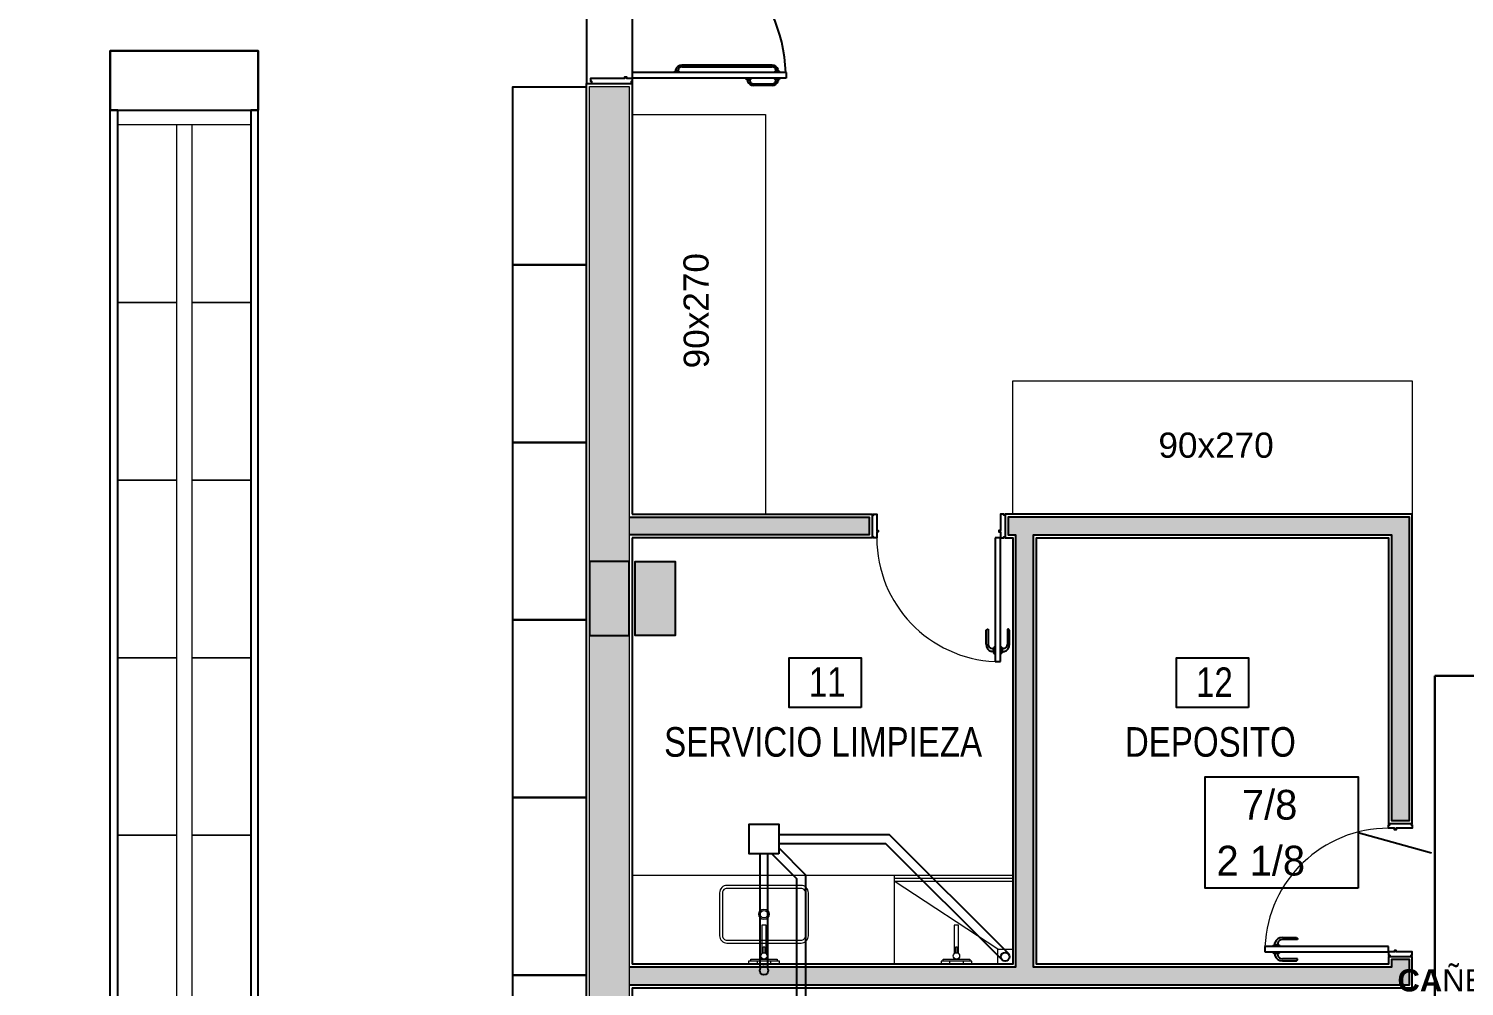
# Model space of a CAD drawing. Header units: inches. Extents: x -309 to 190, y -1585 to -1350.
# Drawn here: x -210.68 to -200.98, y -1404.11 to -1397.64 of the extents above; entities that cross this region are included whole.
import ezdxf
from ezdxf.enums import TextEntityAlignment as Align

# ---------------------------------------------------------------- set-up
doc = ezdxf.new("R2010")
doc.units = ezdxf.units.IN
doc.header["$MEASUREMENT"] = 0
doc.layers.get('0').update_dxf_attribs({"color": 9, "linetype": 'CONTINUOUS'})
for name, color, linetype in [('10-TEXTO', 9, 'CONTINUOUS'), ('11-LOCALES', 9, 'CONTINUOUS'), ('CARP', 9, 'CONTINUOUS'), ('CLOACA', 9, 'CONTINUOUS'), ('color gris', 9, 'CONTINUOUS'), ('EQUIP', 9, 'CONTINUOUS'), ('estructura', 9, 'CONTINUOUS'), ('IFA-MEDIA 02', 40, 'CONTINUOUS'), ('IFA-TEXTOS', 70, 'CONTINUOUS'), ('LADRILLO HUECO 12', 9, 'CONTINUOUS'), ('REVOQUE', 9, 'CONTINUOUS')]:
    doc.layers.add(name, color=color, linetype=linetype)
for name, color, linetype, lineweight in [('gondolas', 9, 'CONTINUOUS', 13), ('IFA-MEDIA 01', 30, 'CONTINUOUS', 30), ('MURO 27', 9, 'CONTINUOUS', 9), ('None', 9, 'CONTINUOUS', 5)]:
    doc.layers.add(name, color=color, linetype=linetype, lineweight=lineweight)
doc.styles.add('ARIAL', font='arial.ttf', dxfattribs={"height": 0.225})
doc.styles.add('ROMANS', font='arial.ttf')
doc.styles.get("Standard").update_dxf_attribs({"font": 'arial.ttf'})

# ---------------------------------------------------------------- blocks, each defined once
blk = doc.blocks.new('szdf')
at = {"layer": 'CARP', "linetype": 'Continuous'}
for p, q in [((0.836, 0), (0, 0)), ((0, 0), (0, -0.0368)), ((0.6229, 0.0602), (0.616, 0.0544)), ((0.616, 0.0544), (0.616, 0.0464)), ((0.616, 0.0464), (0.7176, 0.0464)), ((0.7176, 0.0602), (0.6229, 0.0602)), ((0.7325, 0), (0.7405, 0.0087)), ((0.7786, 0.0087), (0.7405, 0.0087)), ((0.7425, 0.0103), (0.7425, 0.0087)), ((0.7425, 0.0103), (0.7759, 0.0103)), ((0.7485, 0.0206), (0.7485, 0.0103)), ((0.7485, 0.0103), (0.7681, 0.0103)), ((0.7681, 0.0103), (0.7681, 0.0246)), ((0.7759, 0.0103), (0.7759, 0.0087)), ((0.7866, 0), (0.7786, 0.0087)), ((0.836, -0.0368), (0.836, 0)), ((0, -0.0368), (0.836, -0.0368)), ((0.616, -0.0912), (0.616, -0.0832)), ((0.616, -0.0832), (0.7176, -0.0832)), ((0.6229, -0.097), (0.616, -0.0912)), ((0.7176, -0.097), (0.6229, -0.097)), ((0.7325, -0.0368), (0.7405, -0.0455)), ((0.7786, -0.0455), (0.7405, -0.0455)), ((0.7425, -0.0471), (0.7425, -0.0455)), ((0.7425, -0.0471), (0.7759, -0.0471)), ((0.7485, -0.0574), (0.7485, -0.0471)), ((0.7485, -0.0471), (0.7681, -0.0471)), ((0.7681, -0.0471), (0.7681, -0.0614)), ((0.7759, -0.0471), (0.7759, -0.0455)), ((0.7866, -0.0368), (0.7786, -0.0455))]:
    blk.add_line(p, q, dxfattribs=at)
for points in [[(-0.153, 0.032), (-0.153, 0.022), (-0.16, 0.022), (-0.16, 0), (-0.05, 0), (-0.05, -0.0104), (-0.04, -0.0104), (-0.04, 0), (0, 0), (0, 0.022), (-0.007, 0.022), (-0.007, 0.032)], [(-0.153, -0.868), (-0.153, -0.858), (-0.16, -0.858), (-0.16, -0.836), (-0.05, -0.836), (-0.05, -0.8256), (-0.04, -0.8256), (-0.04, -0.836), (0, -0.836), (0, -0.858), (-0.007, -0.858), (-0.007, -0.868)]]:
    blk.add_lwpolyline(points, dxfattribs=at)
for centre, radius, start, end in [((0.72, 0.0099), 0.0503, 16.97517, 92.70331), ((0.7198, 0.0176), 0.0289, 5.97957, 94.34235), ((0.7198, -0.0544), 0.0289, 265.65765, 354.02043), ((0.72, -0.0467), 0.0503, 267.29669, 343.02483)]:
    blk.add_arc(centre, radius, start, end, dxfattribs=at)
at = {"layer": 'CARP', "linetype": 'Continuous', "lineweight": 5}
blk.add_arc((-0.0005, 0.0013), 0.8373, 270.0313, 357.391, dxfattribs=at)
blk = doc.blocks.new('NLOCAL')
blk.add_lwpolyline([(-0.304, 0), (0.304, 0), (0.304, 0.419), (-0.304, 0.419)], close=True)
at = {"style": 'ROMANS', "width": 0.8, "flags": 1}
blk.add_attdef('SECTOR', text='', height=0.25, dxfattribs=at).set_placement((-0.006, 0.634), align=Align.MIDDLE)
at = {"style": 'ROMANS', "width": 0.8}
for tag, p in [('NUMERO', (0.006, 0.206)), ('DENOMINACION', (0.018, -0.291))]:
    blk.add_attdef(tag, text='', height=0.25, dxfattribs=at).set_placement(p, align=Align.MIDDLE)

msp = doc.modelspace()

# ---------------------------------------------------------------- hatches: boundary and pattern name
at = {"layer": 'color gris'}
h = msp.add_hatch(color=256, dxfattribs=at)
h.paths.add_polyline_path([(-234.3518, -1419.3882), (-234.6018, -1419.3882), (-234.6018, -1419.1182), (-234.1018, -1419.1182), (-234.1018, -1419.3882)])
h.paths.add_polyline_path([(-234.6018, -1413.2882), (-234.6018, -1413.0382), (-234.3318, -1413.0382), (-234.3318, -1413.5382), (-234.6018, -1413.5382)])
h.paths.add_polyline_path([(-234.6018, -1407.3882), (-234.6018, -1407.1382), (-234.3318, -1407.1382), (-234.3318, -1407.6382), (-234.6018, -1407.6382)])
h.paths.add_polyline_path([(-234.6018, -1401.4882), (-234.6018, -1401.2382), (-234.3318, -1401.2382), (-234.3318, -1401.7382), (-234.6018, -1401.7382)])
h.paths.add_polyline_path([(-234.6018, -1395.5882), (-234.6018, -1395.3382), (-234.3318, -1395.3382), (-234.3318, -1395.8382), (-234.6018, -1395.8382)])
h.paths.add_polyline_path([(-234.6018, -1389.6882), (-234.6018, -1389.4382), (-234.3318, -1389.4382), (-234.3318, -1389.9382), (-234.6018, -1389.9382)])
h.paths.add_polyline_path([(-234.3518, -1379.1082), (-234.6018, -1379.1082), (-234.6018, -1379.3782), (-234.0419, -1379.3782), (-234.0419, -1379.1082)])
h.paths.add_polyline_path([(-234.6018, -1383.7882), (-234.6018, -1383.5382), (-234.3318, -1383.5382), (-234.3318, -1384.0382), (-234.6018, -1384.0382)])
h.paths.add_polyline_path([(-199.2985, -1406.2982), (-199.2985, -1406.0482), (-199.0285, -1406.0482), (-199.0285, -1406.5482), (-199.2985, -1406.5482)])
h.paths.add_polyline_path([(-181.3218, -1419.1182), (-181.0518, -1419.1182), (-181.0518, -1419.3882), (-181.3218, -1419.3882)])
h.paths.add_polyline_path([(-206.6218, -1375.5582), (-206.6218, -1375.3082), (-206.8918, -1375.3082), (-206.8918, -1375.9682), (-206.6218, -1375.9682)])
h.paths.add_polyline_path([(-191.7851, -1379.3584), (-192.2851, -1379.3584), (-192.2851, -1379.1382), (-192.2261, -1378.943), (-191.707, -1379.0999)])
h.paths.add_polyline_path([(-184.2118, -1381.3667), (-184.5775, -1381.2561), (-184.6557, -1381.5145), (-184.4818, -1381.5671), (-184.4818, -1381.8667), (-184.2118, -1381.8667)])
h.paths.add_polyline_path([(-184.7118, -1395.5882), (-184.7118, -1395.4882), (-184.2118, -1395.4882), (-184.2118, -1395.6882), (-184.7118, -1395.6882)])
h.paths.add_polyline_path([(-184.7118, -1389.6882), (-184.7118, -1389.5882), (-184.2118, -1389.5882), (-184.2118, -1389.7882), (-184.7118, -1389.7882)])
h.paths.add_polyline_path([(-184.7118, -1383.7882), (-184.7118, -1383.6882), (-184.2118, -1383.6882), (-184.2118, -1383.8882), (-184.7118, -1383.8882)])
h.paths.add_polyline_path([(-203.9892, -1375.3855), (-204.2285, -1375.3131), (-204.3067, -1375.5715), (-203.8281, -1375.7163), (-203.7499, -1375.4578)])
h.paths.add_polyline_path([(-206.5818, -1395.5882), (-206.5818, -1395.4882), (-206.0818, -1395.4882), (-206.0818, -1395.6882), (-206.5818, -1395.6882)])
h.paths.add_polyline_path([(-184.2118, -1410.4082), (-184.2118, -1410.6582), (-184.4818, -1410.6582), (-184.4818, -1410.1582), (-184.2118, -1410.1582)])
h.paths.add_polyline_path([(-191.7652, -1410.3882), (-192.0152, -1410.3882), (-192.0152, -1410.6582), (-191.5152, -1410.6582), (-191.5152, -1410.3882)])
h.paths.add_polyline_path([(-199.0485, -1410.3882), (-199.2985, -1410.3882), (-199.2985, -1410.6582), (-198.7985, -1410.6582), (-198.7985, -1410.3882)])
h.paths.add_polyline_path([(-184.4818, -1401.4882), (-184.4818, -1401.2382), (-184.2118, -1401.2382), (-184.2118, -1401.7382), (-184.4818, -1401.7382)])
h.paths.add_polyline_path([(-191.7652, -1401.2382), (-192.0152, -1401.2382), (-192.0152, -1401.5082), (-191.5152, -1401.5082), (-191.5152, -1401.2382)])
h.paths.add_polyline_path([(-199.0485, -1401.2382), (-199.2985, -1401.2382), (-199.2985, -1401.5082), (-198.7985, -1401.5082), (-198.7985, -1401.2382)])
h.paths.add_polyline_path([(-191.7652, -1419.1182), (-192.0152, -1419.1182), (-192.0152, -1419.3882), (-191.5152, -1419.3882), (-191.5152, -1419.1182)])
h.paths.add_polyline_path([(-199.0485, -1419.1182), (-199.2985, -1419.1182), (-199.2985, -1419.3882), (-198.7985, -1419.3882), (-198.7985, -1419.1182)])
h.paths.add_polyline_path([(-184.2118, -1419.3882), (-184.2118, -1419.1182), (-184.7118, -1419.1182), (-184.7118, -1419.3882)])
h.paths.add_polyline_path([(-206.3318, -1419.1182), (-206.5818, -1419.1182), (-206.5818, -1419.3882), (-206.0818, -1419.3882), (-206.0818, -1419.1182)])
h.paths.add_polyline_path([(-206.8718, -1419.1182), (-207.1218, -1419.1182), (-207.1218, -1419.3882), (-206.6218, -1419.3882), (-206.6218, -1419.1182)])
h.paths.add_polyline_path([(-206.5818, -1379.2382), (-206.5818, -1379.1382), (-206.0818, -1379.1382), (-206.0818, -1379.3382), (-206.5818, -1379.3382)])
h.paths.add_polyline_path([(-206.5818, -1413.2882), (-206.5818, -1413.0382), (-206.3118, -1413.0382), (-206.3118, -1413.5382), (-206.5818, -1413.5382)])
h.paths.add_polyline_path([(-206.6218, -1413.2882), (-206.6218, -1413.0382), (-206.8918, -1413.0382), (-206.8918, -1413.5382), (-206.6218, -1413.5382)])
h.paths.add_polyline_path([(-206.5818, -1407.3882), (-206.5818, -1407.1382), (-206.3118, -1407.1382), (-206.3118, -1407.6382), (-206.5818, -1407.6382)])
h.paths.add_polyline_path([(-206.6218, -1407.3882), (-206.6218, -1407.1382), (-206.8918, -1407.1382), (-206.8918, -1407.6382), (-206.6218, -1407.6382)])
h.paths.add_polyline_path([(-206.5818, -1401.4882), (-206.5818, -1401.2382), (-206.3118, -1401.2382), (-206.3118, -1401.7382), (-206.5818, -1401.7382)])
h.paths.add_polyline_path([(-206.6218, -1401.4882), (-206.6218, -1401.2382), (-206.8918, -1401.2382), (-206.8918, -1401.7382), (-206.6218, -1401.7382)])
h.paths.add_polyline_path([(-206.6218, -1395.5882), (-206.6218, -1395.3382), (-206.8918, -1395.3382), (-206.8918, -1395.8382), (-206.6218, -1395.8382)])
h.paths.add_polyline_path([(-206.5818, -1389.6882), (-206.5818, -1389.5882), (-206.0818, -1389.5882), (-206.0818, -1389.7882), (-206.5818, -1389.7882)])
h.paths.add_polyline_path([(-206.6218, -1389.6882), (-206.6218, -1389.4382), (-206.8918, -1389.4382), (-206.8918, -1389.9382), (-206.6218, -1389.9382)])
h.paths.add_polyline_path([(-211.4118, -1375.6182), (-211.4118, -1375.3082), (-211.6818, -1375.3082), (-211.6818, -1375.9682), (-211.4118, -1375.9682)])
h.paths.add_polyline_path([(-206.5818, -1383.7882), (-206.5818, -1383.6882), (-206.0818, -1383.6882), (-206.0818, -1383.8882), (-206.5818, -1383.8882)])
h.paths.add_polyline_path([(-206.6218, -1383.7882), (-206.6218, -1383.5382), (-206.8918, -1383.5382), (-206.8918, -1384.0382), (-206.6218, -1384.0382)])
h.paths.add_polyline_path([(-206.6218, -1379.2382), (-206.6218, -1378.9882), (-206.8918, -1378.9882), (-206.8918, -1379.4882), (-206.6218, -1379.4882)])
at = {"layer": 'LADRILLO HUECO 12'}
h = msp.add_hatch(color=256, dxfattribs=at)
h.paths.add_polyline_path([(-205.0018, -1400.9382), (-206.6218, -1400.9382), (-206.6218, -1401.0582), (-205.0018, -1401.0582)], flags=17)
h.paths.add_polyline_path([(-201.3518, -1400.9382), (-204.0618, -1400.9382), (-204.0618, -1401.0582), (-204.0118, -1401.0582), (-204.0118, -1403.9782), (-206.6218, -1403.9782), (-206.6218, -1404.0982), (-201.3518, -1404.0982), (-201.3518, -1403.9282), (-201.4718, -1403.9282), (-201.4718, -1403.9782), (-203.8918, -1403.9782), (-203.8918, -1401.0582), (-201.4718, -1401.0582), (-201.4718, -1402.9882), (-201.3518, -1402.9882)])
at = {"layer": 'MURO 27'}
h = msp.add_hatch(color=256, dxfattribs=at)
h.paths.add_polyline_path([(-206.8918, -1375.3082), (-211.4118, -1375.3082), (-211.4118, -1375.5782), (-208.6918, -1375.5782), (-208.6918, -1379.1682), (-208.4218, -1379.1682), (-208.4218, -1375.5782), (-206.8918, -1375.5782)])
h.paths.add_polyline_path([(-204.0482, -1375.6497), (-204.3067, -1375.5715), (-204.5294, -1376.3082), (-206.1218, -1376.3082), (-206.1218, -1375.3082), (-206.6218, -1375.3082), (-206.6218, -1375.5782), (-206.3918, -1375.5782), (-206.3918, -1376.3082), (-206.6218, -1376.3082), (-206.6218, -1375.9682), (-206.8918, -1375.9682), (-206.8918, -1378.8982), (-207.5818, -1378.8982), (-207.5818, -1379.1682), (-206.8918, -1379.1682), (-206.8918, -1378.9882), (-206.6218, -1378.9882), (-206.6218, -1376.5782), (-204.329, -1376.5782)])
h.paths.add_polyline_path([(-203.7499, -1375.4578), (-203.8281, -1375.7163), (-192.2851, -1379.2072), (-192.2851, -1379.1382), (-192.2261, -1378.943)])
h.paths.add_polyline_path([(-191.707, -1379.0999), (-191.7851, -1379.3584), (-184.6557, -1381.5145), (-184.5775, -1381.2561)])
h.paths.add_polyline_path([(-184.2118, -1381.8667), (-184.4818, -1381.8667), (-184.4818, -1383.6882), (-184.2118, -1383.6882)])
h.paths.add_polyline_path([(-184.2118, -1383.8882), (-184.4818, -1383.8882), (-184.4818, -1389.5882), (-184.2118, -1389.5882)])
h.paths.add_polyline_path([(-184.2118, -1389.7882), (-184.4818, -1389.7882), (-184.4818, -1395.4882), (-184.2118, -1395.4882)])
h.paths.add_polyline_path([(-184.2118, -1395.6882), (-184.4818, -1395.6882), (-184.4818, -1398.7382), (-184.2118, -1398.7382)])
h.paths.add_polyline_path([(-184.2118, -1399.9782), (-184.4818, -1399.9782), (-184.4818, -1401.2382), (-184.2118, -1401.2382)])
h.paths.add_polyline_path([(-184.2118, -1413.5382), (-184.4818, -1413.5382), (-184.4818, -1419.1182), (-184.2118, -1419.1182)])
h.paths.add_polyline_path([(-184.2118, -1410.6582), (-184.4818, -1410.6582), (-184.4818, -1410.8982), (-184.2118, -1410.8982)])
h.paths.add_polyline_path([(-199.2985, -1419.1182), (-206.0818, -1419.1182), (-206.0818, -1419.3882), (-199.2985, -1419.3882)])
h.paths.add_polyline_path([(-207.1218, -1419.1182), (-234.1018, -1419.1182), (-234.1018, -1419.3882), (-207.1218, -1419.3882)])
h.paths.add_polyline_path([(-192.0152, -1419.1182), (-198.7985, -1419.1182), (-198.7985, -1419.3882), (-192.0152, -1419.3882)])
h.paths.add_polyline_path([(-184.7118, -1419.1182), (-191.5152, -1419.1182), (-191.5152, -1419.3882), (-184.7118, -1419.3882)])
h.paths.add_polyline_path([(-234.3318, -1413.5382), (-234.6018, -1413.5382), (-234.6018, -1419.1182), (-234.3318, -1419.1182)])
h.paths.add_polyline_path([(-234.3318, -1407.6382), (-234.6018, -1407.6382), (-234.6018, -1413.0382), (-234.3318, -1413.0382)])
h.paths.add_polyline_path([(-234.3318, -1401.7382), (-234.6018, -1401.7382), (-234.6018, -1407.1382), (-234.3318, -1407.1382)])
h.paths.add_polyline_path([(-234.3318, -1398.0282), (-234.6018, -1398.0282), (-234.6018, -1401.2382), (-234.3318, -1401.2382)])
h.paths.add_polyline_path([(-234.3318, -1384.0382), (-234.6018, -1384.0382), (-234.6018, -1389.4382), (-234.3318, -1389.4382)])
h.paths.add_polyline_path([(-234.3318, -1389.9382), (-234.6018, -1389.9382), (-234.6018, -1395.3382), (-234.3318, -1395.3382)])
h.paths.add_polyline_path([(-234.3318, -1379.3782), (-234.6018, -1379.3782), (-234.6018, -1382.0482), (-234.3318, -1382.0482)])
h.paths.add_polyline_path([(-234.3318, -1382.5882), (-234.6018, -1382.5882), (-234.6018, -1383.5382), (-234.3318, -1383.5382)])
h.paths.add_polyline_path([(-206.6218, -1389.9382), (-206.8918, -1389.9382), (-206.8918, -1395.3382), (-206.6218, -1395.3382)])
h.paths.add_polyline_path([(-206.6218, -1384.0382), (-206.8918, -1384.0382), (-206.8918, -1389.4382), (-206.6218, -1389.4382)])
h.paths.add_polyline_path([(-206.6218, -1379.4882), (-206.8918, -1379.4882), (-206.8918, -1383.5382), (-206.6218, -1383.5382)])
h.paths.add_polyline_path([(-206.6218, -1398.0282), (-206.8918, -1398.0282), (-206.8918, -1401.2382), (-206.6218, -1401.2382)])
h.paths.add_polyline_path([(-206.6218, -1401.7382), (-206.8918, -1401.7382), (-206.8918, -1407.1382), (-206.6218, -1407.1382)])
h.paths.add_polyline_path([(-206.6218, -1407.6382), (-206.8918, -1407.6382), (-206.8918, -1407.7482), (-206.6218, -1407.7482)])

# ---------------------------------------------------------------- linework, layer by layer
for points in [[(-209.1283, -1397.7882), (-210.1283, -1397.7882), (-210.1283, -1398.1882), (-209.1283, -1398.1882)], [(-209.1283, -1407.1882), (-210.1283, -1407.1882), (-210.1283, -1406.7882), (-210.0783, -1406.7882), (-210.0783, -1398.1882), (-210.1283, -1398.1882), (-210.1283, -1397.7882), (-209.1283, -1397.7882), (-209.1283, -1398.1882), (-209.1783, -1398.1882), (-209.1783, -1406.7882), (-209.1283, -1406.7882)]]:
    msp.add_lwpolyline(points, close=True)
for points in [[(-210.1283, -1406.7882), (-210.1283, -1398.1882)], [(-209.1283, -1406.7882), (-209.1283, -1398.1882)], [(-204.0818, -1401.0782), (-204.0318, -1401.0782), (-204.0318, -1403.9582)]]:
    msp.add_lwpolyline(points)
at = {"layer": 'CARP'}
for p, q in [((-206.9118, -1395.8582), (-206.9118, -1398.0082)), ((-206.6018, -1395.8582), (-206.6018, -1398.0082)), ((-205.5618, -1397.9332), (-206.6018, -1397.9332)), ((-206.6018, -1397.9332), (-206.6018, -1397.9732)), ((-206.3229, -1397.9332), (-206.3165, -1397.9262)), ((-206.3165, -1397.9262), (-206.2862, -1397.9262)), ((-206.3144, -1397.9249), (-206.3144, -1397.9262)), ((-206.2878, -1397.9249), (-206.3144, -1397.9249)), ((-206.3082, -1397.9249), (-206.3082, -1397.9136)), ((-206.2926, -1397.9249), (-206.3082, -1397.9249)), ((-206.2926, -1397.9168), (-206.2926, -1397.9249)), ((-206.2878, -1397.9249), (-206.2878, -1397.9262)), ((-206.2798, -1397.9332), (-206.2862, -1397.9262)), ((-205.6561, -1397.8852), (-206.2679, -1397.8852)), ((-206.2679, -1397.8962), (-205.6561, -1397.8962)), ((-205.6442, -1397.9332), (-205.6378, -1397.9262)), ((-205.6075, -1397.9262), (-205.6378, -1397.9262)), ((-205.6362, -1397.9249), (-205.6362, -1397.9262)), ((-205.6362, -1397.9249), (-205.6096, -1397.9249)), ((-205.6314, -1397.9168), (-205.6314, -1397.9249)), ((-205.6314, -1397.9249), (-205.6158, -1397.9249)), ((-205.6158, -1397.9249), (-205.6158, -1397.9136)), ((-205.6096, -1397.9249), (-205.6096, -1397.9262)), ((-205.601, -1397.9332), (-205.6075, -1397.9262)), ((-205.5618, -1397.9332), (-205.5618, -1397.9732)), ((-205.5618, -1397.9732), (-206.6018, -1397.9732)), ((-205.8385, -1397.9732), (-205.8321, -1397.9801)), ((-205.8321, -1397.9801), (-205.8017, -1397.9801)), ((-205.8299, -1397.9814), (-205.8299, -1397.9801)), ((-205.8033, -1397.9814), (-205.8299, -1397.9814)), ((-205.8237, -1397.9814), (-205.8237, -1397.9928)), ((-205.8081, -1397.9814), (-205.8237, -1397.9814)), ((-205.8081, -1397.9896), (-205.8081, -1397.9814)), ((-205.8033, -1397.9814), (-205.8033, -1397.9801)), ((-205.7953, -1397.9732), (-205.8017, -1397.9801)), ((-205.7835, -1398.0102), (-205.6561, -1398.0102)), ((-205.6561, -1398.0211), (-205.7835, -1398.0211)), ((-205.6443, -1397.9732), (-205.6379, -1397.9801)), ((-205.6075, -1397.9801), (-205.6379, -1397.9801)), ((-205.6363, -1397.9814), (-205.6363, -1397.9801)), ((-205.6363, -1397.9814), (-205.6097, -1397.9814)), ((-205.6315, -1397.9896), (-205.6315, -1397.9814)), ((-205.6315, -1397.9814), (-205.6159, -1397.9814)), ((-205.6159, -1397.9814), (-205.6159, -1397.9928)), ((-205.6097, -1397.9814), (-205.6097, -1397.9801)), ((-205.6011, -1397.9732), (-205.6075, -1397.9801))]:
    msp.add_line(p, q, dxfattribs=at)
msp.add_lwpolyline([(-206.8748, -1398.0082), (-206.8748, -1397.9952), (-206.8818, -1397.9952), (-206.8818, -1397.9732), (-206.6518, -1397.9732), (-206.6518, -1397.9628), (-206.6418, -1397.9628), (-206.6418, -1397.9732), (-206.6018, -1397.9732), (-206.6018, -1397.9952), (-206.6088, -1397.9952), (-206.6088, -1398.0082)], dxfattribs=at)
for centre, radius, start, end in [((-206.6018, -1397.9712), 1.038, 2.098, 90), ((-206.2698, -1397.9253), 0.0401, 87.29669, 163.02483), ((-206.2697, -1397.9192), 0.023, 85.65765, 174.02043), ((-205.6542, -1397.9253), 0.0401, 16.97517, 92.70331), ((-205.6543, -1397.9192), 0.023, 5.97957, 94.34235), ((-205.7853, -1397.9811), 0.0401, 196.97517, 272.70331), ((-205.7852, -1397.9872), 0.023, 185.97957, 274.34235), ((-205.6544, -1397.9872), 0.023, 265.65765, 354.02043), ((-205.6543, -1397.9811), 0.0401, 267.29669, 343.02483)]:
    msp.add_arc(centre, radius, start, end, dxfattribs=at)
at = {"layer": 'CLOACA'}
msp.add_lwpolyline([(-205.6118, -1403.2124), (-205.8118, -1403.2124), (-205.8118, -1403.0124), (-205.6118, -1403.0124)], close=True, dxfattribs=at)
for points in [[(-205.6118, -1403.0824), (-204.8652, -1403.0824), (-204.0606, -1403.887)], [(-205.6118, -1403.1424), (-204.8901, -1403.1424), (-204.1031, -1403.9294)], [(-205.429, -1408.7649), (-205.429, -1403.3564), (-205.6118, -1403.1735)], [(-205.7368, -1403.9864), (-205.7368, -1403.2124)], [(-205.6868, -1403.9864), (-205.6868, -1403.2124)], [(-204.7731, -1413.6794), (-205.489, -1412.9635), (-205.489, -1403.3812), (-205.6578, -1403.2124)]]:
    msp.add_lwpolyline(points, dxfattribs=at)
for centre in [(-204.0818, -1403.9082), (-205.7118, -1404.0015)]:
    msp.add_circle(centre, 0.0292, dxfattribs=at)
at = {"layer": 'EQUIP'}
for points in [[(-206.9118, -1399.2332), (-206.9118, -1398.0332), (-207.4118, -1398.0332), (-207.4118, -1399.2332)], [(-206.9118, -1399.2332), (-206.9118, -1398.0332), (-207.4118, -1398.0332), (-207.4118, -1399.2332)], [(-206.9118, -1400.4332), (-206.9118, -1399.2332), (-207.4118, -1399.2332), (-207.4118, -1400.4332)], [(-206.9118, -1400.4332), (-206.9118, -1399.2332), (-207.4118, -1399.2332), (-207.4118, -1400.4332)], [(-206.9118, -1401.6332), (-206.9118, -1400.4332), (-207.4118, -1400.4332), (-207.4118, -1401.6332)], [(-206.9118, -1401.6332), (-206.9118, -1400.4332), (-207.4118, -1400.4332), (-207.4118, -1401.6332)], [(-206.9118, -1402.8332), (-206.9118, -1401.6332), (-207.4118, -1401.6332), (-207.4118, -1402.8332)], [(-206.9118, -1402.8332), (-206.9118, -1401.6332), (-207.4118, -1401.6332), (-207.4118, -1402.8332)], [(-206.9118, -1404.0332), (-206.9118, -1402.8332), (-207.4118, -1402.8332), (-207.4118, -1404.0332)], [(-206.9118, -1404.0332), (-206.9118, -1402.8332), (-207.4118, -1402.8332), (-207.4118, -1404.0332)], [(-206.9118, -1405.2332), (-206.9118, -1404.0332), (-207.4118, -1404.0332), (-207.4118, -1405.2332)], [(-206.9118, -1405.2332), (-206.9118, -1404.0332), (-207.4118, -1404.0332), (-207.4118, -1405.2332)]]:
    msp.add_lwpolyline(points, close=True, dxfattribs=at)
at = {"layer": 'EQUIP', "linetype": 'Continuous', "lineweight": 5}
for points in [[(-205.7018, -1400.9182), (-206.6018, -1400.9182), (-206.6018, -1398.2182), (-205.7018, -1398.2182)], [(-204.0318, -1400.9182), (-204.0318, -1400.0182), (-201.3318, -1400.0182), (-201.3318, -1400.9182)]]:
    msp.add_lwpolyline(points, close=True, dxfattribs=at)
at = {"layer": 'estructura'}
for points in [[(-206.6218, -1401.4882), (-206.6218, -1401.2382), (-206.8918, -1401.2382), (-206.8918, -1401.7382), (-206.6218, -1401.7382)], [(-206.5818, -1401.4882), (-206.5818, -1401.2382), (-206.3118, -1401.2382), (-206.3118, -1401.7382), (-206.5818, -1401.7382)]]:
    msp.add_lwpolyline(points, close=True, dxfattribs=at)
at = {"layer": 'gondolas', "linetype": 'Continuous', "lineweight": 5}
for points in [[(-209.1783, -1398.1882), (-209.1783, -1398.2882), (-210.0783, -1398.2882), (-210.0783, -1398.1882)], [(-209.6783, -1399.4882), (-209.6783, -1398.2882), (-210.0783, -1398.2882), (-210.0783, -1399.4882)], [(-209.1783, -1399.4882), (-209.1783, -1398.2882), (-209.5783, -1398.2882), (-209.5783, -1399.4882)], [(-209.6783, -1400.6882), (-209.6783, -1399.4882), (-210.0783, -1399.4882), (-210.0783, -1400.6882)], [(-209.1783, -1400.6882), (-209.1783, -1399.4882), (-209.5783, -1399.4882), (-209.5783, -1400.6882)], [(-209.6783, -1401.8882), (-209.6783, -1400.6882), (-210.0783, -1400.6882), (-210.0783, -1401.8882)], [(-209.1783, -1401.8882), (-209.1783, -1400.6882), (-209.5783, -1400.6882), (-209.5783, -1401.8882)], [(-209.6783, -1403.0882), (-209.6783, -1401.8882), (-210.0783, -1401.8882), (-210.0783, -1403.0882)], [(-209.1783, -1403.0882), (-209.1783, -1401.8882), (-209.5783, -1401.8882), (-209.5783, -1403.0882)], [(-209.6783, -1404.2882), (-209.6783, -1403.0882), (-210.0783, -1403.0882), (-210.0783, -1404.2882)], [(-209.1783, -1404.2882), (-209.1783, -1403.0882), (-209.5783, -1403.0882), (-209.5783, -1404.2882)]]:
    msp.add_lwpolyline(points, close=True, dxfattribs=at)
at = {"layer": 'IFA-MEDIA 01'}
for p, q in [((-198.8726, -1402.0115), (-201.1807, -1402.0115)), ((-201.1807, -1402.0115), (-201.1807, -1418.5669))]:
    msp.add_line(p, q, dxfattribs=at)
at = {"layer": 'IFA-MEDIA 02'}
msp.add_line((-201.6982, -1403.0688), (-201.2015, -1403.2066), dxfattribs=at)
msp.add_lwpolyline([(-201.6982, -1403.445), (-202.7309, -1403.445), (-202.7309, -1402.6927), (-201.6982, -1402.6927)], close=True, dxfattribs=at)
at = {"layer": 'LADRILLO HUECO 12'}
for points in [[(-206.6218, -1400.9382), (-205.0018, -1400.9382), (-205.0018, -1401.0582), (-206.6218, -1401.0582)], [(-206.6218, -1404.0982), (-201.3518, -1404.0982), (-201.3518, -1403.9282), (-201.4718, -1403.9282), (-201.4718, -1403.9782), (-203.8918, -1403.9782), (-203.8918, -1401.0582), (-201.4718, -1401.0582), (-201.4718, -1402.9882), (-201.3518, -1402.9882), (-201.3518, -1400.9382), (-204.0618, -1400.9382), (-204.0618, -1401.0582), (-204.0118, -1401.0582), (-204.0118, -1403.9782), (-206.6218, -1403.9782)]]:
    msp.add_lwpolyline(points, dxfattribs=at)
at = {"layer": 'MURO 27'}
msp.add_lwpolyline([(-206.6218, -1407.7482), (-206.8918, -1407.7482), (-206.8918, -1398.0282), (-206.6218, -1398.0282)], close=True, dxfattribs=at)
at = {"layer": 'None', "linetype": 'Continuous', "lineweight": 5}
msp.add_line((-206.6018, -1403.3582), (-204.0318, -1403.3582), dxfattribs=at)
at = {"layer": 'None', "linetype": 'Continuous', "lineweight": 5, "flags": 128}
for points in [[(-204.8318, -1403.3582), (-204.8318, -1403.9582)], [(-204.8318, -1403.3582), (-204.0318, -1403.3582)], [(-204.8318, -1403.3782), (-204.0318, -1403.3782)], [(-204.8318, -1403.3982), (-204.0318, -1403.3982)], [(-204.1318, -1403.8582), (-204.8318, -1403.3982)], [(-205.6968, -1403.8874), (-205.6968, -1403.6956), (-205.7263, -1403.6956), (-205.7263, -1403.8874)], [(-204.3968, -1403.8874), (-204.3968, -1403.6956), (-204.4263, -1403.6956), (-204.4263, -1403.8874)], [(-205.7167, -1403.8821), (-205.7167, -1403.842), (-205.7064, -1403.842), (-205.7064, -1403.8821)], [(-204.4167, -1403.8821), (-204.4167, -1403.842), (-204.4064, -1403.842), (-204.4064, -1403.8821)], [(-205.7263, -1403.9186), (-205.7263, -1403.9259)], [(-205.6968, -1403.9259), (-205.6968, -1403.9186)], [(-204.4263, -1403.9186), (-204.4263, -1403.9259)], [(-204.3968, -1403.9259), (-204.3968, -1403.9186)]]:
    msp.add_lwpolyline(points, dxfattribs=at)
for points in [[(-205.4618, -1403.8165, 0.414214), (-205.4118, -1403.7665), (-205.4118, -1403.4765, 0.414214), (-205.4618, -1403.4265), (-205.9618, -1403.4265, 0.414214), (-206.0118, -1403.4765), (-206.0118, -1403.7665, 0.414214), (-205.9618, -1403.8165)], [(-205.4618, -1403.8165, 0.414214), (-205.4118, -1403.7665), (-205.4118, -1403.4765, 0.414214), (-205.4618, -1403.4265), (-205.9618, -1403.4265, 0.414214), (-206.0118, -1403.4765), (-206.0118, -1403.7665, 0.414214), (-205.9618, -1403.8165)], [(-205.4618, -1403.7965, 0.414214), (-205.4318, -1403.7665), (-205.4318, -1403.4765, 0.414214), (-205.4618, -1403.4465), (-205.9618, -1403.4465, 0.414214), (-205.9918, -1403.4765), (-205.9918, -1403.7665, 0.414214), (-205.9618, -1403.7965)], [(-205.4618, -1403.7965, 0.414214), (-205.4318, -1403.7665), (-205.4318, -1403.4765, 0.414214), (-205.4618, -1403.4465), (-205.9618, -1403.4465, 0.414214), (-205.9918, -1403.4765), (-205.9918, -1403.7665, 0.414214), (-205.9618, -1403.7965)], [(-205.7118, -1403.5865, -1), (-205.7118, -1403.6565, -1)], [(-205.7118, -1403.5865, -1), (-205.7118, -1403.6565, -1)], [(-205.7118, -1403.5865, -1), (-205.7118, -1403.6565, -1)], [(-205.7118, -1403.5865, -1), (-205.7118, -1403.6565, -1)], [(-205.7118, -1403.5965, -1), (-205.7118, -1403.6465, -1)], [(-205.7118, -1403.5965, -1), (-205.7118, -1403.6465, -1)], [(-205.7118, -1403.5965, -1), (-205.7118, -1403.6465, -1)], [(-205.7118, -1403.5965, -1), (-205.7118, -1403.6465, -1)]]:
    msp.add_lwpolyline(points, format="xyb", close=True, dxfattribs=at)
for points in [[(-204.0318, -1403.9582), (-204.1318, -1403.9582), (-204.1318, -1403.8582), (-204.0318, -1403.8582)], [(-205.8159, -1403.9389), (-205.8159, -1403.9582), (-205.7562, -1403.9582), (-205.7562, -1403.9389)], [(-205.8017, -1403.9389), (-205.8017, -1403.9259), (-205.622, -1403.9259), (-205.622, -1403.9389)], [(-205.6669, -1403.9389), (-205.6669, -1403.9582), (-205.6072, -1403.9582), (-205.6072, -1403.9389)], [(-204.5159, -1403.9389), (-204.5159, -1403.9582), (-204.4562, -1403.9582), (-204.4562, -1403.9389)], [(-204.5017, -1403.9389), (-204.5017, -1403.9259), (-204.322, -1403.9259), (-204.322, -1403.9389)], [(-204.3669, -1403.9389), (-204.3669, -1403.9582), (-204.3072, -1403.9582), (-204.3072, -1403.9389)]]:
    msp.add_lwpolyline(points, close=True, dxfattribs=at)
at = {"layer": 'None', "linetype": 'Continuous', "lineweight": 5}
for centre in [(-205.7116, -1403.903), (-204.4116, -1403.903)]:
    msp.add_circle(centre, 0.0215, dxfattribs=at)
at = {"layer": 'REVOQUE'}
for points in [[(-206.6018, -1404.1182), (-206.6018, -1407.7682), (-206.9118, -1407.7682), (-206.9118, -1398.0082), (-206.6018, -1398.0082), (-206.6018, -1400.9182)], [(-206.6018, -1400.9182), (-204.9818, -1400.9182), (-204.9818, -1401.0782), (-206.6018, -1401.0782)], [(-206.6018, -1404.1182), (-201.3318, -1404.1182), (-201.3318, -1403.9082), (-201.4918, -1403.9082), (-201.4918, -1403.9582), (-203.8718, -1403.9582), (-203.8718, -1401.0782), (-201.4918, -1401.0782), (-201.4918, -1403.0082), (-201.3318, -1403.0082), (-201.3318, -1400.9182), (-204.0818, -1400.9182), (-204.0818, -1401.0782), (-204.0318, -1401.0782), (-204.0318, -1403.9582), (-206.6018, -1403.9582)], [(-206.6018, -1401.0782), (-206.6018, -1403.9582)]]:
    msp.add_lwpolyline(points, dxfattribs=at)

# ---------------------------------------------------------------- block references
at = {"layer": '11-LOCALES'}
ref = msp.add_blockref('NLOCAL', (-205.2977, -1402.2243), dxfattribs=dict(at, xscale=-0.7999999999999546, yscale=0.7999999999999546, zscale=0.8000000000000003))
ref.add_attrib('DENOMINACION', 'SERVICIO LIMPIEZA', dxfattribs={"layer": '0', "height": 0.2, "style": 'ROMANS', "width": 0.8}).set_placement((-205.3123, -1402.457), align=Align.MIDDLE)
ref.add_attrib('NUMERO', '11', dxfattribs={"layer": '0', "height": 0.2, "style": 'ROMANS', "width": 0.8}).set_placement((-205.2849, -1402.0523), align=Align.MIDDLE)
ref = msp.add_blockref('NLOCAL', (-202.6816, -1402.2243), dxfattribs=dict(at, xscale=-0.7999999999999546, yscale=0.7999999999999546, zscale=0.8000000000000003))
ref.add_attrib('DENOMINACION', 'DEPOSITO', dxfattribs={"layer": '0', "height": 0.2, "style": 'ROMANS', "width": 0.8}).set_placement((-202.6962, -1402.457), align=Align.MIDDLE)
ref.add_attrib('NUMERO', '12', dxfattribs={"layer": '0', "height": 0.2, "style": 'ROMANS', "width": 0.8}).set_placement((-202.6688, -1402.0523), align=Align.MIDDLE)
at = {"layer": 'CARP'}
for p, rotation in [((-204.1138, -1401.0782), 270), ((-201.4918, -1403.8762), 180)]:
    msp.add_blockref('szdf', p, dxfattribs=dict(at, rotation=rotation))

# ---------------------------------------------------------------- texts
at = {"layer": '10-TEXTO', "insert": (-206.253, -1400.2104), "char_height": 0.17, "width": 1.311748, "attachment_point": 1, "rotation": 90.19099, "style": 'ROMANS'}
msp.add_mtext('\\pi0.27691;90x270', dxfattribs=at)
at = {"layer": '10-TEXTO', "insert": (-203.3241, -1400.3669), "char_height": 0.17, "width": 1.311748, "attachment_point": 1, "style": 'ROMANS'}
msp.add_mtext('\\pi0.27691;90x270', dxfattribs=at)
at = {"layer": 'IFA-MEDIA 02', "char_height": 0.201007, "width": 1.049702, "attachment_point": 1}
for s, insert in [('{\\Ftxt|c0;7/8}', (-202.4824, -1402.7811)), ('{\\Ftxt|c0;2 1/8}', (-202.6545, -1403.1586))]:
    msp.add_mtext(s, dxfattribs=dict(at, insert=insert))
at = {"layer": 'IFA-TEXTOS', "color": 70, "insert": (-200.9607, -1403.993), "char_height": 0.15, "width": 1.475677, "attachment_point": 2, "style": 'ARIAL'}
msp.add_mtext('{\\fArial|b1|i0|c238|p34;CA}Ñ{\\fArial|b0|i0|c238|p34;ERIA TENDIDO AEREO}', dxfattribs=at)

doc.saveas('drawing.dxf')
